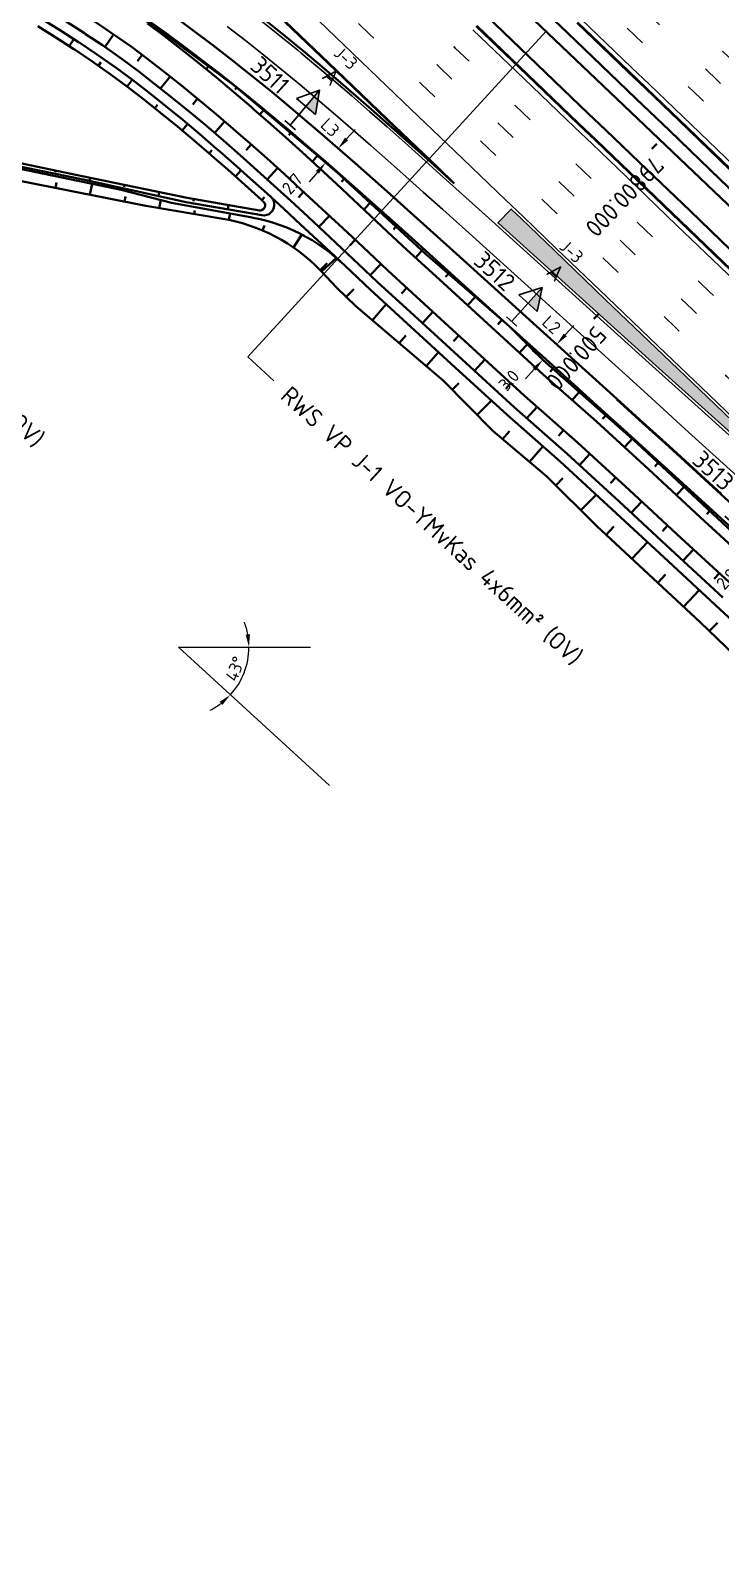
# Model space of a CAD drawing. Header units: metres. Extents: x 134219 to 139080, y 438661 to 444352.
# Drawn here: x 138645.1 to 138743, y 438856.6 to 439072 of the extents above; entities that cross this region are included whole.
import ezdxf
from ezdxf.enums import TextEntityAlignment as Align

# ---------------------------------------------------------------- set-up
doc = ezdxf.new("R2010")
doc.units = ezdxf.units.M
doc.linetypes.add('13strp', pattern=[4, 1, -3])
doc.linetypes.add('39strp', pattern=[12, 3, -9])
doc.layers.get('DEFPOINTS').update_dxf_attribs({"color": 193})
for name, color, linetype, lineweight in [('N-WE-KL-ET-T18', 1, 'Continuous', 18), ('N-WE-KL-ET-T25', 7, 'Continuous', 25), ('N-WE-KL-ET_LS_OV_ARMATUUR-S', 7, 'Continuous', 25), ('N-WE-KL-ET_LS_OV_ARMATUUR-T18', 1, 'Continuous', 25), ('N-WE-KL-ET_LS_OV_KABEL-G', 10, 'KL-LS-OV-N', 35), ('N-WE-KL-ET_LS_OV_KABEL-M', 7, 'Continuous', 18), ('N-WE-KL-ET_LS_OV_KABEL-T25', 7, 'Continuous', 25), ('Utd-geleiderail-nw', 8, 'glm a2ee v014$0$f2m40080', 35), ('Utd-ondergr-nw', 8, '13strp', 35), ('X-XX-AL-VERWIJZING-S', 7, 'Continuous', 18)]:
    doc.layers.add(name, color=color, linetype=linetype, lineweight=lineweight)
doc.layers.add('N-WE-KL-ET_LS_OV_ARMATUUR-T25', color=2, linetype='Continuous')
doc.layers.add('Utd-weg-nw', color=8, linetype='Continuous')
doc.styles.add('alm a2ee v011$0$rtw_iso', font='NLCS-ISO.ttf')
doc.styles.add('ISO18', font='NLCS-ISO.ttf')
doc.styles.add('ISO25', font='NLCS-ISO.ttf')
doc.styles.add('NLCS-ISO', font='NLCS-ISO.ttf')
doc.styles.add('NLCS_18', font='NLCS-ISO.ttf', dxfattribs={"height": 1.8})
doc.styles.add('NLCS_25', font='NLCS-ISO.ttf', dxfattribs={"height": 2.5})
doc.linetypes.add('glm a2ee v014$0$f2m40080', pattern='A,2,-1,[160,RTW.shx,S=0.5,R=0,X=0,Y=0],-1', length=4)
doc.linetypes.add('KL-LS-OV-N', pattern='A,4,-1,[103,NLCS.SHX,S=0.75,R=0,X=0,Y=0],-1,4,-1.5,["0V",Standard,S=1,R=0,X=0,Y=-0.5],-3', length=14.5)
doc.dimstyles.new('NLCS_t18_pijl_Dimension_l3_h1', dxfattribs={"dimtxt": 1.8, "dimasz": 1.8, "dimexe": 2, "dimexo": 2, "dimgap": 0.7, "dimtad": 1, "dimdec": 1, "dimzin": 0, "dimdsep": 46, "dimtxsty": 'NLCS_18', "dimcen": 2.5, "dimdle": 2, "dimclrd": 256, "dimclre": 256, "dimclrt": 256, "dimadec": 1, "dimazin": 0, "dimtfac": 1, "dimtdec": 1, "dimtofl": 0, "dimtmove": 1, "dimatfit": 0, "dimfxl": 0, "dimtolj": 1, "dimtzin": 0, "dimlwd": 18, "dimlwe": 18, "dimarcsym": 0})
doc.dimstyles.new('UTD', dxfattribs={"dimtxt": 1.8, "dimasz": 1.8, "dimexe": 0, "dimexo": 0, "dimgap": 0.5, "dimtad": 1, "dimdec": 1, "dimzin": 1, "dimdsep": 46, "dimtxsty": 'ISO18', "dimcen": 2.5, "dimclrd": 256, "dimclre": 256, "dimclrt": 1, "dimadec": 0, "dimazin": 0, "dimtfac": 1, "dimtdec": 1, "dimtmove": 0, "dimatfit": 3, "dimfxl": 0, "dimlwd": -1, "dimlwe": -1, "dimarcsym": 0})

# ---------------------------------------------------------------- blocks, each defined once
blk = doc.blocks.new('SKL-ET_OV_ARMATUUR_HD_NATRIUM_1x150W-SO (3)')
for points in [[(0, 1), (0, -1)], [(3.49, 0), (0, 0)], [(3.49, -1.76), (6.49, 0), (3.49, 1.76)], [(3.49, 1.76), (3.49, -1.76)], [(3.49, 0), (6.49, 0)]]:
    blk.add_lwpolyline(points)
blk.add_solid([(3.49, 0), (3.49, -1.76), (6.49, 0)])
at = {"layer": 'N-WE-KL-ET-T18', "linetype": 'ByBlock', "style": 'NLCS-ISO'}
blk.add_attdef('GROEPSNUMMER', text='', height=1.8, dxfattribs=at).set_placement((-2, -4), align=Align.RIGHT)
blk.add_attdef('FASE-AANSLUITING', (10, -4), '', height=1.8, dxfattribs=at)
at = {"layer": 'N-WE-KL-ET-T18', "linetype": 'ByBlock', "style": 'NLCS-ISO', "flags": 1}
for tag, p in [('TYPE_ARMATUUR', (7.76, -13.46)), ('TYPE_FABRIKAAT', (7.76, -17.24)), ('VERMOGEN_LAMP', (7.76, -21.02)), ('SPIEGELSTAND', (7.76, -24.81)), ('HOOGTE_LICHTMAST', (7.76, -28.59)), ('UITLEGGERHOEK', (7.76, -32.38)), ('TYPE_LICHTMAST', (7.76, -36.16)), ('BOTSVRIENDELIJK', (7.76, -39.95)), ('POSITIE_LICHTMAST', (7.76, -43.73)), ('KABELAANSLUITING', (7.76, -47.52)), ('VOEDINGSPUNT', (7.76, -51.3))]:
    blk.add_attdef(tag, p, '', height=1.8, dxfattribs=at)
at = {"layer": 'N-WE-KL-ET-T25', "linetype": 'ByBlock', "style": 'NLCS-ISO'}
blk.add_attdef('MASTNUMMER', text='', height=2.5, dxfattribs=at).set_placement((4, 4.31), align=Align.MIDDLE)
at = {"layer": 'N-WE-KL-ET-T25', "linetype": 'ByBlock', "style": 'NLCS-ISO', "flags": 1}
blk.add_attdef('TYPE_SYMBOOL', (7.76, -10.06), '', height=2.5, dxfattribs=at)
blk = doc.blocks.new('*D339')
at = {"layer": 'DEFPOINTS', "color": 0, "transparency": 16777216}
for p in [(138688.76, 439055.22), (138686.99, 439053.21), (138686.99, 439053.21)]:
    blk.add_point(p, dxfattribs=at)
at = {"layer": 'N-WE-KL-ET_LS_OV_KABEL-M', "linetype": 'Continuous', "lineweight": 18, "transparency": 16777216}
for p, q in [((138689.95, 439056.58), (138691.14, 439057.93)), ((138685.8, 439051.85), (138684.62, 439050.5))]:
    blk.add_line(p, q, dxfattribs=at)
at = {"layer": 'N-WE-KL-ET_LS_OV_KABEL-M', "lineweight": 18, "transparency": 16777216}
for p, q in [((138688.76, 439055.22), (138687.26, 439056.54)), ((138686.99, 439053.21), (138688.49, 439051.89))]:
    blk.add_line(p, q, dxfattribs=at)
at = {"layer": 'N-WE-KL-ET_LS_OV_KABEL-M', "transparency": 16777216}
for points in [[(138689.72, 439056.77), (138690.18, 439056.38), (138688.76, 439055.22)], [(138685.58, 439052.05), (138686.03, 439051.66), (138686.99, 439053.21)]]:
    blk.add_solid(points, dxfattribs=at)
at = {"layer": 'N-WE-KL-ET_LS_OV_KABEL-M', "transparency": 16777216, "insert": (138682.24, 439050.22), "char_height": 1.8, "attachment_point": 5, "rotation": 48.7264, "style": 'NLCS_18'}
blk.add_mtext('\\A1;2.7', dxfattribs=at)
blk = doc.blocks.new('*D340')
at = {"layer": 'DEFPOINTS', "color": 0, "transparency": 16777216}
for p in [(138719.73, 439027.46), (138717.74, 439025.25), (138717.74, 439025.25)]:
    blk.add_point(p, dxfattribs=at)
at = {"layer": 'N-WE-KL-ET_LS_OV_KABEL-M', "linetype": 'Continuous', "lineweight": 18, "transparency": 16777216}
for p, q in [((138720.94, 439028.79), (138722.15, 439030.13)), ((138716.53, 439023.92), (138715.32, 439022.58))]:
    blk.add_line(p, q, dxfattribs=at)
at = {"layer": 'N-WE-KL-ET_LS_OV_KABEL-M', "lineweight": 18, "transparency": 16777216}
for p, q in [((138719.73, 439027.46), (138718.25, 439028.8)), ((138717.74, 439025.25), (138716.25, 439026.59))]:
    blk.add_line(p, q, dxfattribs=at)
at = {"layer": 'N-WE-KL-ET_LS_OV_KABEL-M', "transparency": 16777216}
for points in [[(138720.72, 439028.99), (138721.16, 439028.59), (138719.73, 439027.46)], [(138716.3, 439024.12), (138716.75, 439023.72), (138717.74, 439025.25)]]:
    blk.add_solid(points, dxfattribs=at)
at = {"layer": 'N-WE-KL-ET_LS_OV_KABEL-M', "transparency": 16777216, "insert": (138712.95, 439022.35), "char_height": 1.8, "attachment_point": 5, "rotation": 47.8425, "style": 'NLCS_18'}
blk.add_mtext('\\A1;3.0', dxfattribs=at)
blk = doc.blocks.new('*D341')
at = {"layer": 'DEFPOINTS', "color": 0, "transparency": 16777216}
for p in [(138750.63, 438999.23), (138748.69, 438997.12), (138748.69, 438997.12)]:
    blk.add_point(p, dxfattribs=at)
at = {"layer": 'N-WE-KL-ET_LS_OV_KABEL-M', "linetype": 'Continuous', "lineweight": 18, "transparency": 16777216}
for p, q in [((138751.85, 439000.56), (138753.07, 439001.88)), ((138747.47, 438995.79), (138746.25, 438994.46))]:
    blk.add_line(p, q, dxfattribs=at)
at = {"layer": 'N-WE-KL-ET_LS_OV_KABEL-M', "lineweight": 18, "transparency": 16777216}
for p, q in [((138750.63, 438999.23), (138749.16, 439000.59)), ((138748.69, 438997.12), (138747.21, 438998.47))]:
    blk.add_line(p, q, dxfattribs=at)
at = {"layer": 'N-WE-KL-ET_LS_OV_KABEL-M', "transparency": 16777216}
for points in [[(138751.63, 439000.76), (138752.07, 439000.36), (138750.63, 438999.23)], [(138747.25, 438995.99), (138747.69, 438995.59), (138748.69, 438997.12)]]:
    blk.add_solid(points, dxfattribs=at)
at = {"layer": 'N-WE-KL-ET_LS_OV_KABEL-M', "transparency": 16777216, "insert": (138743.82, 438994.19), "char_height": 1.8, "attachment_point": 5, "rotation": 47.4393, "style": 'NLCS_18'}
blk.add_mtext('\\A1;2.9', dxfattribs=at)
blk = doc.blocks.new('*D145')
at = {"transparency": 16777216}
for start, end in [(10.3314, 20.6628), (317.498, 360), (296.8351, 307.1665)]:
    blk.add_arc((138236.94, 439424.21), 10, start, end, dxfattribs=at)
for points in [[(138247.08, 439426.03), (138246.48, 439425.97), (138246.94, 439424.21)], [(138242.78, 439416.46), (138243.18, 439416.02), (138244.31, 439417.45)]]:
    blk.add_solid(points, dxfattribs=at)
at = {"layer": 'DEFPOINTS', "color": 0, "transparency": 16777216}
for p in [(138236.94, 439424.21), (138236.94, 439424.21), (138255.65, 439424.21), (138245.74, 439419.46), (138258.37, 439404.58)]:
    blk.add_point(p, dxfattribs=at)
at = {"color": 1, "transparency": 16777216, "insert": (138244.98, 439421.15), "char_height": 1.8, "attachment_point": 5, "rotation": 69.1565, "style": 'ISO18'}
blk.add_mtext('43°', dxfattribs=at)
blk = doc.blocks.new('A$C54554F2D')
for q in [(138258.37, 439404.58), (138255.65, 439424.21)]:
    blk.add_line((138236.94, 439424.21), q)
dim = blk.add_angular_dim_2l(base=(138245.7417, 439419.4623), line1=((138236.9433, 439424.2066), (138258.3654, 439404.5755)), line2=((138236.9433, 439424.2066), (138255.6511, 439424.2066)), dimstyle='UTD')
dim.commit()
dim.dimension.update_dxf_attribs({"geometry": '*D145', "text_midpoint": (138246.2851, 439420.6499), "dimtype": 130})

msp = doc.modelspace()

# ---------------------------------------------------------------- hatches: boundary and pattern name
at = {"layer": 'Utd-weg-nw', "linetype": 'Continuous'}
msp.add_hatch(color=256, dxfattribs=at).paths.add_polyline_path([(138778.25, 438984.33), (138770.9, 438990.96), (138763.48, 438997.66), (138756.05, 439004.37), (138748.63, 439011.07), (138741.21, 439017.77), (138733.79, 439024.47), (138726.36, 439031.17), (138718.94, 439037.87), (138711.52, 439044.57), (138711.4, 439044.68), (138713.27, 439046.63), (138714.67, 439045.28), (138719.4, 439040.76), (138726.61, 439033.83), (138733.83, 439026.91), (138741.05, 439019.99), (138748.27, 439013.07), (138755.49, 439006.15), (138762.71, 438999.23), (138769.92, 438992.31), (138777.14, 438985.39), (138778.25, 438984.33)])

# ---------------------------------------------------------------- linework, layer by layer
at = {"layer": 'N-WE-KL-ET_LS_OV_KABEL-G', "elevation": 1.17, "flags": 128}
msp.add_lwpolyline([(138088.64, 439676.43), (138088.64, 439676.43), (138097.5, 439666.65), (138107.23, 439656.38), (138139.91, 439624.96), (138141.78, 439623.5), (138425.82, 439351.41), (138520.26, 439261.98), (138566.89, 439216.72), (138613.92, 439171.92), (138660.91, 439126.84), (138707.71, 439081.89), (138754.75, 439037.02), (138768.95, 439023.34), (138801.31, 438992.45), (138850.33, 438944.62), (138896.9, 438900.49), (138941.92, 438857.34)], dxfattribs=at)
at = {"layer": 'N-WE-KL-ET_LS_OV_KABEL-G', "flags": 128}
msp.add_lwpolyline([(138953.36, 438803.71), (138915.36, 438839.38), (138901.13, 438853.03), (138900.09, 438854.5), (138896.25, 438858.69), (138802.58, 438947.64), (138802.58, 438947.61), (138789.54, 438959.74), (138774.47, 438973.56), (138762.68, 438984.16), (138743.95, 439001.5), (138731.19, 439013.41), (138717.8, 439025.19), (138712.97, 439030.05), (138701.15, 439040.29), (138688.62, 439051.81), (138685.03, 439054.89), (138674.01, 439064.17), (138662.45, 439072.76), (138646.48, 439082.7), (138622.68, 439093.99), (138609.71, 439098.88), (138589.61, 439105.01), (138568.64, 439109.11), (138546.16, 439110.41), (138527.35, 439109.58), (138491.99, 439105.17), (138486.14, 439104.84), (138476.69, 439103.93), (138476.83, 439103.72)], dxfattribs=at)
at = {"layer": 'N-WE-KL-ET_LS_OV_KABEL-T25'}
for p, q in [((138675.93, 439025.67), (138718.25, 439071.84)), ((138679.62, 439022.29), (138675.93, 439025.67))]:
    msp.add_line(p, q, dxfattribs=at)
at = {"layer": 'Utd-geleiderail-nw', "linetype": 'Continuous', "flags": 128}
for points in [[(138714.04, 439078.52), (138721.26, 439071.6), (138728.48, 439064.68), (138730.97, 439062.28), (138735.69, 439057.75), (138742.91, 439050.83), (138750.13, 439043.91), (138757.35, 439036.99), (138764.57, 439030.07), (138771.79, 439023.15), (138779, 439016.23), (138786.22, 439009.31), (138793.44, 439002.39), (138800.66, 438995.47), (138807.88, 438988.55), (138814.31, 438982.38), (138815.1, 438981.63), (138822.31, 438974.71), (138824.75, 438972.37), (138829.45, 438967.7), (138836.55, 438960.66), (138837.53, 438959.68)], [(138709.75, 439074.04), (138716.97, 439067.12), (138724.18, 439060.2), (138726.68, 439057.81), (138731.4, 439053.28), (138738.62, 439046.36), (138745.84, 439039.44), (138753.06, 439032.52), (138760.28, 439025.6), (138767.49, 439018.68), (138774.71, 439011.76), (138781.93, 439004.83), (138789.15, 438997.91), (138796.37, 438990.99), (138803.59, 438984.07), (138810.02, 438977.9), (138810.8, 438977.15), (138818.02, 438970.23), (138820.58, 438967.78), (138825.32, 438963.39), (138832.22, 438957)]]:
    msp.add_lwpolyline(points, dxfattribs=at)
at = {"layer": 'Utd-ondergr-nw', "color": 7, "linetype": 'Continuous'}
for p, q in [((138733.89, 439055.88), (138733.2, 439055.16)), ((138725.67, 439031.8), (138725, 439031.05)), ((138725.67, 439031.8), (138725, 439031.05))]:
    msp.add_line(p, q, dxfattribs=at)
at = {"layer": 'Utd-ondergr-nw', "linetype": 'Continuous', "flags": 128}
for points in [[(138528.7, 439075.21), (138559.88, 439068.49), (138591.18, 439062.75), (138627.74, 439055.62), (138657.98, 439049.37), (138665.11, 439047.53), (138675.01, 439045.71), (138676.33, 439045.48), (138676.7, 439045.41), (138677.68, 439045.21), (138678.65, 439044.97), (138679.61, 439044.68), (138680.55, 439044.36), (138681.49, 439044.01), (138682.4, 439043.61), (138683.31, 439043.18), (138684.19, 439042.71), (138685.06, 439042.21), (138685.9, 439041.67), (138686.72, 439041.1), (138687.52, 439040.5), (138688.29, 439039.87), (138689.04, 439039.21), (138689.21, 439039.05)], [(138528.13, 439073.79), (138559.66, 439067.19), (138590.62, 439061.07), (138627.38, 439053.83), (138661.5, 439047.08), (138672.43, 439045.25), (138673.26, 439045.09), (138674.24, 439044.87), (138675.2, 439044.61), (138676.16, 439044.31), (138677.1, 439043.97), (138678.03, 439043.6), (138678.94, 439043.19), (138679.83, 439042.74), (138680.71, 439042.26), (138681.57, 439041.74), (138682.4, 439041.19), (138683.21, 439040.61), (138684, 439040), (138684.76, 439039.35), (138685.5, 439038.67), (138686.21, 439037.97), (138686.4, 439037.77)], [(138646.79, 439073.57), (138649.39, 439071.96), (138651.95, 439070.3), (138652.13, 439070.19), (138654.49, 439068.61), (138657.29, 439066.66), (138659.6, 439064.93), (138661.9, 439063.16), (138664.32, 439061.23), (138666.73, 439059.26), (138669.13, 439057.24), (138671.52, 439055.19), (138671.97, 439054.81), (138673.91, 439053.1), (138676.29, 439050.98), (138678.67, 439048.83), (138681.05, 439046.66), (138683.43, 439044.46), (138685.82, 439042.23), (138688.22, 439039.98), (138690.62, 439037.72), (138693.32, 439035.17), (138697.95, 439030.94), (138705.33, 439024.19), (138712.71, 439017.44), (138720.21, 439010.82), (138727.56, 439004.05), (138734.91, 438997.26), (138742.25, 438990.47), (138749.58, 438983.66)], [(138650.19, 439073.23), (138652.78, 439071.56), (138652.95, 439071.44), (138655.34, 439069.85), (138658.16, 439067.88), (138660.48, 439066.14), (138662.79, 439064.36), (138665.24, 439062.42), (138667.66, 439060.43), (138670.08, 439058.41), (138672.48, 439056.35), (138672.92, 439055.96), (138674.88, 439054.25), (138677.27, 439052.12), (138679.65, 439049.97), (138682.04, 439047.78), (138684.43, 439045.58), (138686.82, 439043.35), (138689.22, 439041.1), (138691.62, 439038.83), (138694.32, 439036.29), (138698.96, 439032.05), (138706.34, 439025.3), (138713.71, 439018.55), (138721.21, 439011.93), (138728.57, 439005.16), (138735.92, 438998.38), (138743.26, 438991.58)], [(138654.15, 439073.26), (138656.56, 439071.64), (138659.41, 439069.66), (138661.76, 439067.9), (138664.1, 439066.09), (138666.56, 439064.14), (138669.01, 439062.14), (138671.44, 439060.1), (138673.86, 439058.02), (138674.31, 439057.64), (138676.28, 439055.92), (138678.68, 439053.78), (138681.08, 439051.61), (138683.48, 439049.42), (138685.87, 439047.2), (138688.27, 439044.97), (138690.67, 439042.72), (138693.08, 439040.45), (138695.78, 439037.9), (138700.41, 439033.66), (138707.79, 439026.91), (138715.17, 439020.16), (138722.67, 439013.54), (138730.03, 439006.77), (138737.38, 438999.99), (138744.71, 438993.2)], [(138661.72, 439072.93), (138664.12, 439071.13), (138666.5, 439069.3), (138669, 439067.31), (138671.49, 439065.28), (138673.96, 439063.21), (138676.41, 439061.11), (138676.86, 439060.72), (138678.85, 439058.98), (138681.28, 439056.82), (138683.7, 439054.63), (138686.11, 439052.42), (138688.53, 439050.2), (138690.93, 439047.95), (138693.34, 439045.69), (138695.76, 439043.42), (138698.46, 439040.87), (138703.09, 439036.63), (138710.47, 439029.88), (138717.85, 439023.13), (138725.35, 439016.51), (138732.71, 439009.74), (138740.06, 439002.96), (138747.4, 438996.17)], [(138661.96, 439073.26), (138664.41, 439071.52), (138666.83, 439069.74), (138669.4, 439067.81), (138671.94, 439065.84), (138674.47, 439063.84), (138676.98, 439061.8), (138677.45, 439061.42), (138679.48, 439059.73), (138681.98, 439057.63), (138684.46, 439055.51), (138686.94, 439053.36), (138689.41, 439051.2), (138691.89, 439049.02), (138694.36, 439046.82), (138696.83, 439044.61), (138699.6, 439042.13), (138704.26, 439037.92), (138711.68, 439031.22), (138719.11, 439024.52), (138726.5, 439017.81), (138729.72, 439014.89), (138733.89, 439011.09), (138741.28, 439004.36), (138748.65, 438997.62)], [(138665.94, 439073.63), (138668.39, 439071.82), (138670.98, 439069.87), (138673.55, 439067.88), (138676.1, 439065.86), (138678.64, 439063.8), (138679.11, 439063.42), (138681.16, 439061.72), (138683.67, 439059.61), (138686.17, 439057.47), (138688.66, 439055.32), (138691.14, 439053.14), (138693.62, 439050.95), (138696.1, 439048.75), (138698.57, 439046.54), (138701.34, 439044.06), (138706, 439039.85), (138713.43, 439033.15), (138720.85, 439026.45), (138728.24, 439019.74), (138731.46, 439016.81), (138735.64, 439013.01), (138743.03, 439006.28)], [(138678.11, 439073.65), (138680.72, 439071.56), (138683.3, 439069.45), (138683.78, 439069.06), (138685.86, 439067.31), (138688.41, 439065.15), (138690.94, 439062.97), (138693.45, 439060.78), (138695.95, 439058.57), (138698.44, 439056.35), (138700.93, 439054.13), (138703.4, 439051.9), (138705.21, 439050.27)], [(138681.21, 439073.18), (138688.43, 439066.26), (138695.65, 439059.34), (138702.87, 439052.42), (138703.5, 439051.82)], [(138681.26, 439073.23), (138688.48, 439066.31), (138695.7, 439059.39), (138702.92, 439052.47), (138705.21, 439050.27)], [(138722.63, 439073.03), (138729.85, 439066.1), (138732.34, 439063.71), (138737.06, 439059.18), (138744.28, 439052.26)], [(138722.68, 439073.08), (138729.89, 439066.16), (138732.39, 439063.76), (138737.11, 439059.23), (138744.33, 439052.31)], [(138546.02, 439072.01), (138560.9, 439068.78), (138576.56, 439066.01), (138607.33, 439060.09), (138652.6, 439050.81), (138667.21, 439047.61), (138677.94, 439045.76), (138677.94, 439045.76), (138678.29, 439045.74), (138678.63, 439045.8), (138678.95, 439045.93), (138679.22, 439046.14), (138679.45, 439046.4), (138679.61, 439046.71), (138679.69, 439047.04), (138679.69, 439047.39), (138679.62, 439047.73), (138679.47, 439048.04), (138679.25, 439048.31), (138679.21, 439048.34)], [(138546.13, 439072.53), (138561, 439069.28), (138576.67, 439066.62), (138607.45, 439060.74), (138652.69, 439051.25), (138667.33, 439048.24), (138677.61, 439046.45), (138677.77, 439046.45), (138678, 439046.51), (138678.2, 439046.65), (138678.33, 439046.84), (138678.4, 439047.06), (138678.39, 439047.3), (138678.3, 439047.52), (138678.18, 439047.66)], [(138646.17, 439072.55), (138648.74, 439070.95), (138651.29, 439069.3), (138651.47, 439069.19), (138653.82, 439067.61), (138656.6, 439065.68), (138658.89, 439063.96), (138661.18, 439062.2), (138663.59, 439060.28), (138665.99, 439058.32), (138668.38, 439056.31), (138670.76, 439054.27), (138671.2, 439053.89), (138673.14, 439052.19), (138675.51, 439050.07), (138677.89, 439047.93), (138678.18, 439047.66)], [(138651.29, 439070.74), (138650.63, 439069.73)], [(138655.69, 439069.6), (138656.92, 439071.39)], [(138708.33, 439072.56), (138715.55, 439065.64), (138722.77, 439058.72), (138725.26, 439056.33), (138729.98, 439051.8), (138737.2, 439044.88), (138744.42, 439037.96), (138751.64, 439031.04), (138758.86, 439024.12), (138766.08, 439017.2), (138773.29, 439010.28), (138780.51, 439003.35), (138787.73, 438996.43), (138794.95, 438989.51), (138802.07, 438982.68)], [(138708.38, 439072.61), (138715.6, 439065.69), (138722.81, 439058.77), (138725.31, 439056.38), (138730.03, 439051.85), (138737.25, 439044.93), (138744.47, 439038.01), (138751.69, 439031.09), (138758.91, 439024.17), (138766.12, 439017.25), (138773.34, 439010.33), (138780.56, 439003.41), (138787.78, 438996.48), (138795, 438989.56), (138802.12, 438982.73)], [(138666.31, 439069.79), (138666.47, 439070.01)], [(138655.12, 439067.44), (138654.78, 439066.94)], [(138660.33, 439067.61), (138660.98, 439068.48)], [(138670.05, 439066.46), (138670.46, 439066.99)], [(138659.55, 439064.96), (138658.83, 439064.01)], [(138663.59, 439063.72), (138664.94, 439065.43)], [(138668.14, 439061.45), (138668.83, 439062.29)], [(138674.14, 439063.59), (138674.39, 439063.9)], [(138663.14, 439061.4), (138662.77, 439060.93)], [(138677.66, 439060.02), (138678.26, 439060.74)], [(138667.41, 439058.69), (138666.64, 439057.77)], [(138671.24, 439057.41), (138672.65, 439059.06)], [(138675.71, 439054.97), (138676.43, 439055.78)], [(138681.75, 439057.12), (138682.1, 439057.53)], [(138670.85, 439054.99), (138670.45, 439054.53)], [(138685.1, 439053.36), (138685.89, 439054.27)], [(138648.65, 439051.85), (138648.7, 439052.08)], [(138675.01, 439052.13), (138674.21, 439051.23)], [(138678.69, 439050.84), (138680.15, 439052.45)], [(138648.83, 439050.42), (138648.68, 439049.61)], [(138653.5, 439050.61), (138653.6, 439051.06)], [(138653.88, 439050.22), (138653.58, 439048.64)], [(138658.44, 439049.8), (138658.49, 439050.06)], [(138689.21, 439050.48), (138689.66, 439050.98)], [(138658.62, 439048.42), (138658.49, 439047.67)], [(138663.28, 439048.47), (138663.39, 439049.05)], [(138663.6, 439047.92), (138663.4, 439046.76)], [(138668.23, 439047.76), (138668.3, 439048.08)], [(138673.11, 439046.59), (138673.21, 439047.22)], [(138678.33, 439048.33), (138677.93, 439047.89)], [(138683.11, 439048.28), (138683.84, 439049.08)], [(138692.42, 439046.56), (138693.4, 439047.67)], [(138668.42, 439046.42), (138668.33, 439045.93)], [(138673.43, 439046), (138673.26, 439045.09)], [(138686.03, 439044.09), (138687.51, 439045.68)], [(138678.3, 439044.29), (138678.03, 439043.6)], [(138683.6, 439043.02), (138682.4, 439041.19)], [(138696.59, 439043.74), (138697.13, 439044.34)], [(138690.41, 439041.47), (138691.16, 439042.26)], [(138699.71, 439039.73), (138700.85, 439041)], [(138687.2, 439038.96), (138686.21, 439037.97)], [(138688.52, 439039.7), (138686.4, 439037.77)], [(138693.31, 439037.25), (138694.8, 439038.83)], [(138686.4, 439037.77), (138688.58, 439035.46), (138691.25, 439032.88), (138696.02, 439028.8), (138703.64, 439022.31), (138710.67, 439015.18), (138718.32, 439008.73), (138725.4, 439001.65), (138732.73, 438994.85), (138740.07, 438988.05), (138747.27, 438981.11), (138754.88, 438974.61), (138762.49, 438968.11), (138769.65, 438961.13), (138776.29, 438954.8)], [(138703.98, 439037), (138704.56, 439037.65)], [(138690.96, 439035.29), (138689.89, 439034.19)], [(138697.74, 439034.64), (138698.47, 439035.44)], [(138707.08, 439032.98), (138708.27, 439034.3)], [(138695.56, 439033.13), (138693.62, 439030.86)], [(138700.69, 439030.46), (138702.16, 439032.06)], [(138711.38, 439030.28), (138711.99, 439030.95)], [(138698.33, 439028.69), (138697.42, 439027.61)], [(138705.12, 439027.89), (138705.85, 439028.69)], [(138714.46, 439026.23), (138715.7, 439027.6)], [(138702.96, 439026.36), (138701.22, 439024.37)], [(138708.07, 439023.71), (138709.54, 439025.31)], [(138718.78, 439023.56), (138719.41, 439024.25)], [(138705.84, 439021.94), (138704.92, 439021.01)], [(138712.5, 439021.14), (138713.23, 439021.94)], [(138710.47, 439019.49), (138708.43, 439017.45)], [(138721.9, 439019.56), (138723.11, 439020.89)], [(138728.2, 439019.68), (138731.42, 439016.76), (138735.6, 439012.96), (138742.98, 439006.23), (138750.36, 438999.48), (138757.72, 438992.73), (138765.07, 438985.95), (138772.4, 438979.17), (138779.73, 438972.37), (138786.34, 438966.21), (138786.43, 438966.12), (138786.47, 438966.09)], [(138715.5, 439016.97), (138716.95, 439018.6)], [(138726.23, 439016.88), (138726.81, 439017.53)], [(138713.04, 439015.14), (138712.05, 439014.01)], [(138719.97, 439014.47), (138720.69, 439015.29)], [(138717.75, 439012.99), (138715.88, 439010.79)], [(138729.32, 439012.85), (138730.51, 439014.16)], [(138722.94, 439010.33), (138724.41, 439011.94)], [(138733.61, 439010.14), (138734.21, 439010.8)], [(138720.6, 439008.5), (138719.6, 439007.46)], [(138727.35, 439007.76), (138728.09, 439008.56)], [(138725.32, 439006.11), (138723.13, 439003.92)], [(138736.68, 439006.08), (138737.91, 439007.43)], [(138730.29, 439003.57), (138731.77, 439005.17)], [(138740.98, 439003.38), (138741.6, 439004.06)], [(138734.7, 439000.98), (138735.44, 439001.78)], [(138727.83, 439001.61), (138726.72, 439000.43)], [(138732.58, 438999.42), (138730.38, 438997.03)], [(138737.64, 438996.79), (138739.11, 438998.38)], [(138735.15, 438994.83), (138734.05, 438993.63)], [(138742.04, 438994.19), (138742.78, 438994.99)], [(138739.93, 438992.62), (138737.71, 438990.23)], [(138742.5, 438987.99), (138741.36, 438986.81)]]:
    msp.add_lwpolyline(points, dxfattribs=at)
at = {"layer": 'Utd-weg-nw', "linetype": '39strp', "flags": 128}
for points in [[(138384.64, 439376.95), (138387.75, 439373.97), (138394.97, 439367.05), (138402.18, 439360.13), (138409.4, 439353.21), (138416.62, 439346.29), (138423.84, 439339.37), (138431.06, 439332.44), (138438.28, 439325.52), (138445.49, 439318.6), (138452.71, 439311.68), (138459.93, 439304.76), (138467.15, 439297.84), (138474.37, 439290.92), (138481.59, 439284), (138488.8, 439277.08), (138496.02, 439270.16), (138503.24, 439263.24), (138510.46, 439256.32), (138517.68, 439249.4), (138524.9, 439242.48), (138532.11, 439235.55), (138539.33, 439228.63), (138546.55, 439221.71), (138553.77, 439214.79), (138560.99, 439207.87), (138568.21, 439200.95), (138575.42, 439194.03), (138582.64, 439187.11), (138589.86, 439180.19), (138597.08, 439173.27), (138604.3, 439166.35), (138611.52, 439159.43), (138618.73, 439152.51), (138625.95, 439145.59), (138633.17, 439138.66), (138640.39, 439131.74), (138647.61, 439124.82), (138654.83, 439117.9), (138662.04, 439110.98), (138669.26, 439104.06), (138676.48, 439097.14), (138683.7, 439090.22), (138690.92, 439083.3), (138698.14, 439076.38), (138705.35, 439069.46), (138712.57, 439062.54), (138719.79, 439055.62), (138722.29, 439053.22), (138727.01, 439048.7), (138734.23, 439041.77), (138741.44, 439034.85), (138748.66, 439027.93), (138755.88, 439021.01), (138763.1, 439014.09), (138770.32, 439007.17), (138777.54, 439000.25), (138784.75, 438993.33), (138791.97, 438986.41), (138799.1, 438979.58)], [(138382.22, 439374.42), (138385.33, 439371.44), (138392.54, 439364.52), (138399.76, 439357.6), (138406.98, 439350.68), (138414.2, 439343.76), (138421.42, 439336.84), (138428.64, 439329.92), (138435.85, 439323), (138443.07, 439316.08), (138450.29, 439309.16), (138457.51, 439302.24), (138464.73, 439295.31), (138471.95, 439288.39), (138479.16, 439281.47), (138486.38, 439274.55), (138493.6, 439267.63), (138500.82, 439260.71), (138508.04, 439253.79), (138515.26, 439246.87), (138522.47, 439239.95), (138529.69, 439233.03), (138536.91, 439226.11), (138544.13, 439219.19), (138551.35, 439212.27), (138558.57, 439205.35), (138565.78, 439198.42), (138573, 439191.5), (138580.22, 439184.58), (138587.44, 439177.66), (138594.66, 439170.74), (138601.87, 439163.82), (138609.09, 439156.9), (138616.31, 439149.98), (138623.53, 439143.06), (138630.75, 439136.14), (138637.97, 439129.22), (138645.18, 439122.3), (138652.4, 439115.38), (138659.62, 439108.46), (138666.84, 439101.53), (138674.06, 439094.61), (138681.28, 439087.69), (138688.49, 439080.77), (138695.71, 439073.85), (138702.93, 439066.93), (138710.15, 439060.01), (138717.37, 439053.09), (138719.87, 439050.7), (138724.59, 439046.17), (138731.8, 439039.25), (138739.02, 439032.33), (138746.24, 439025.41), (138753.46, 439018.49), (138760.68, 439011.57), (138767.9, 439004.65), (138775.11, 438997.72), (138782.33, 438990.8), (138789.55, 438983.88), (138796.68, 438977.05)], [(138379.79, 439371.9), (138382.9, 439368.92), (138390.12, 439362), (138397.34, 439355.07), (138404.56, 439348.15), (138411.78, 439341.23), (138419, 439334.31), (138426.21, 439327.39), (138433.43, 439320.47), (138440.65, 439313.55), (138447.87, 439306.63), (138455.09, 439299.71), (138462.3, 439292.79), (138469.52, 439285.87), (138476.74, 439278.95), (138483.96, 439272.03), (138491.18, 439265.11), (138498.4, 439258.18), (138505.61, 439251.26), (138512.83, 439244.34), (138520.05, 439237.42), (138527.27, 439230.5), (138534.49, 439223.58), (138541.71, 439216.66), (138548.92, 439209.74), (138556.14, 439202.82), (138563.36, 439195.9), (138570.58, 439188.98), (138577.8, 439182.06), (138585.02, 439175.14), (138592.23, 439168.22), (138599.45, 439161.29), (138606.67, 439154.37), (138613.89, 439147.45), (138621.11, 439140.53), (138628.33, 439133.61), (138635.54, 439126.69), (138642.76, 439119.77), (138649.98, 439112.85), (138657.2, 439105.93), (138664.42, 439099.01), (138671.64, 439092.09), (138678.85, 439085.17), (138686.07, 439078.25), (138693.29, 439071.33), (138700.51, 439064.4), (138707.73, 439057.48), (138714.95, 439050.56), (138717.44, 439048.17), (138722.16, 439043.64), (138729.38, 439036.72), (138736.6, 439029.8), (138743.82, 439022.88), (138751.04, 439015.96), (138758.26, 439009.04), (138765.47, 439002.12), (138772.69, 438995.2), (138779.91, 438988.28), (138787.13, 438981.36), (138794.25, 438974.53)], [(138708.57, 439102.26), (138708.84, 439101.99), (138716.06, 439095.07), (138723.28, 439088.15), (138730.5, 439081.23), (138737.71, 439074.31), (138740.21, 439071.92), (138744.93, 439067.39), (138752.15, 439060.47), (138759.37, 439053.55), (138766.59, 439046.63), (138773.81, 439039.71), (138781.02, 439032.79), (138788.24, 439025.87), (138795.46, 439018.95), (138802.68, 439012.03), (138809.9, 439005.1), (138817.12, 438998.18), (138823.55, 438992.01), (138824.33, 438991.26), (138831.55, 438984.34), (138838.77, 438977.42), (138845.99, 438970.5), (138853.21, 438963.58), (138860.43, 438956.66), (138867.64, 438949.74), (138874.86, 438942.82), (138882.08, 438935.9), (138889.3, 438928.98)], [(138706.15, 439099.73), (138706.42, 439099.47), (138713.64, 439092.55), (138720.86, 439085.63), (138728.07, 439078.71), (138735.29, 439071.79), (138737.79, 439069.39), (138742.51, 439064.86), (138749.73, 439057.94), (138756.95, 439051.02), (138764.17, 439044.1), (138771.38, 439037.18), (138778.6, 439030.26), (138785.82, 439023.34), (138793.04, 439016.42), (138800.26, 439009.5), (138807.48, 439002.58), (138814.69, 438995.66), (138821.13, 438989.49), (138821.91, 438988.74), (138829.13, 438981.82), (138836.35, 438974.9), (138843.57, 438967.97), (138850.79, 438961.05), (138858, 438954.13), (138865.22, 438947.21), (138872.44, 438940.29), (138879.66, 438933.37), (138886.88, 438926.45)], [(138703.72, 439097.2), (138704, 439096.94), (138711.22, 439090.02), (138718.43, 439083.1), (138725.65, 439076.18), (138732.87, 439069.26), (138735.37, 439066.86), (138740.09, 439062.34), (138747.31, 439055.42), (138754.53, 439048.5), (138761.74, 439041.58), (138768.96, 439034.66), (138776.18, 439027.73), (138783.4, 439020.81), (138790.62, 439013.89), (138797.83, 439006.97), (138805.05, 439000.05), (138812.27, 438993.13), (138818.71, 438986.96), (138819.49, 438986.21), (138826.71, 438979.29), (138833.93, 438972.37), (138841.14, 438965.45), (138848.36, 438958.53), (138855.58, 438951.61), (138862.8, 438944.69), (138870.02, 438937.77), (138877.24, 438930.84), (138884.45, 438923.92)]]:
    msp.add_lwpolyline(points, dxfattribs=at)
at = {"layer": 'Utd-weg-nw', "linetype": 'Continuous', "flags": 128}
for points in [[(138683.58, 439075.65), (138690.8, 439068.73), (138698.02, 439061.81), (138705.24, 439054.89), (138712.45, 439047.96), (138714.95, 439045.57), (138719.67, 439041.04), (138726.89, 439034.12), (138734.11, 439027.2), (138741.33, 439020.28), (138748.55, 439013.36), (138755.76, 439006.44), (138762.98, 438999.52), (138770.2, 438992.6), (138777.42, 438985.68), (138784.64, 438978.76), (138791.76, 438971.93)], [(138677.86, 439073.33), (138680.46, 439071.25), (138683.05, 439069.14), (138683.52, 439068.75), (138685.61, 439067), (138688.15, 439064.85), (138690.67, 439062.67), (138693.19, 439060.48), (138695.69, 439058.27), (138698.18, 439056.06), (138700.66, 439053.83), (138703.14, 439051.6), (138705.9, 439049.11), (138710.56, 439044.9), (138717.98, 439038.2), (138725.4, 439031.5), (138732.83, 439024.8), (138740.25, 439018.1), (138747.67, 439011.39)], [(138723.16, 439073.58), (138730.38, 439066.66), (138732.88, 439064.27), (138737.6, 439059.74), (138744.82, 439052.82)], [(138673.03, 439072.53), (138675.63, 439070.51), (138678.21, 439068.46), (138680.77, 439066.39), (138681.24, 439066), (138683.32, 439064.28), (138685.84, 439062.15), (138688.36, 439060), (138690.87, 439057.84), (138693.36, 439055.65), (138695.85, 439053.45), (138698.33, 439051.24), (138700.82, 439049.03), (138703.59, 439046.55), (138708.25, 439042.34), (138715.67, 439035.64), (138723.09, 439028.94), (138730.5, 439022.22), (138733.71, 439019.29), (138737.9, 439015.49), (138745.29, 439008.76)], [(138707.84, 439072.06), (138715.06, 439065.14), (138722.28, 439058.21), (138724.78, 439055.82), (138729.5, 439051.29), (138736.72, 439044.37), (138743.94, 439037.45), (138751.15, 439030.53), (138758.37, 439023.61), (138765.59, 439016.69), (138772.81, 439009.77), (138780.03, 439002.85), (138787.25, 438995.93), (138794.46, 438989.01), (138801.59, 438982.18)]]:
    msp.add_lwpolyline(points, dxfattribs=at)
msp.add_lwpolyline([(138778.25, 438984.33), (138770.9, 438990.96), (138763.48, 438997.66), (138756.05, 439004.37), (138748.63, 439011.07), (138741.21, 439017.77), (138733.79, 439024.47), (138726.36, 439031.17), (138718.94, 439037.87), (138711.52, 439044.57), (138711.4, 439044.68), (138713.27, 439046.63), (138714.67, 439045.28), (138719.4, 439040.76), (138726.61, 439033.83), (138733.83, 439026.91), (138741.05, 439019.99), (138748.27, 439013.07), (138755.49, 439006.15), (138762.71, 438999.23), (138769.92, 438992.31), (138777.14, 438985.39), (138778.25, 438984.33)], close=True, dxfattribs=at)

# ---------------------------------------------------------------- block references
at = {"layer": 'N-WE-KL-ET_LS_OV_ARMATUUR-S'}
ref = msp.add_blockref('SKL-ET_OV_ARMATUUR_HD_NATRIUM_1x150W-SO (3)', (138681.94, 439058.52, 1.1), dxfattribs=dict(at, rotation=49.91763673879432))
ref.add_attrib('MASTNUMMER', '3511', (138676.11, 439066.66, 1.1), dxfattribs={"layer": 'N-WE-KL-ET_LS_OV_ARMATUUR-T25', "height": 2.5, "rotation": 317.498, "style": 'ISO25'})
ref.add_attrib('TYPE_SYMBOOL', 'A', (138686.3, 439065.27, 1.1), dxfattribs={"layer": 'N-WE-KL-ET_LS_OV_ARMATUUR-T25', "height": 2.25, "rotation": 317.498, "style": 'ISO25'})
ref.add_attrib('FASE-AANSLUITING_1', 'L3', (138686.11, 439058.36, 1.1), dxfattribs={"layer": 'N-WE-KL-ET_LS_OV_ARMATUUR-T18', "height": 1.8, "rotation": 317.498, "style": 'ISO18'})
ref.add_attrib('GROEPSNUMMER', 'J-3', (138687.97, 439068.55, 1.1), dxfattribs={"layer": 'N-WE-KL-ET_LS_OV_ARMATUUR-T18', "height": 1.8, "rotation": 317.498, "style": 'ISO18'})
ref = msp.add_blockref('SKL-ET_OV_ARMATUUR_HD_NATRIUM_1x150W-SO (3)', (138713.33, 439030.69, 1.31), dxfattribs=dict(at, rotation=47.92388393898131))
ref.add_attrib('MASTNUMMER', '3512', (138707.78, 439039.02, 1.31), dxfattribs={"layer": 'N-WE-KL-ET_LS_OV_ARMATUUR-T25', "height": 2.5, "rotation": 317.498, "style": 'ISO25'})
ref.add_attrib('TYPE_SYMBOOL', 'A', (138718.11, 439037.5, 1.31), dxfattribs={"layer": 'N-WE-KL-ET_LS_OV_ARMATUUR-T25', "height": 2.25, "rotation": 317.498, "style": 'ISO25'})
ref.add_attrib('FASE-AANSLUITING_1', 'L2', (138717.49, 439030.38, 1.31), dxfattribs={"layer": 'N-WE-KL-ET_LS_OV_ARMATUUR-T18', "height": 1.8, "rotation": 317.498, "style": 'ISO18'})
ref.add_attrib('GROEPSNUMMER', 'J-3', (138719.95, 439041.12, 1.31), dxfattribs={"layer": 'N-WE-KL-ET_LS_OV_ARMATUUR-T18', "height": 1.8, "rotation": 317.498, "style": 'ISO18'})
ref = msp.add_blockref('SKL-ET_OV_ARMATUUR_HD_NATRIUM_1x150W-SO (3)', (138744.31, 439002.42, 1.41), dxfattribs=dict(at, rotation=47.92388393898138))
ref.add_attrib('MASTNUMMER', '3513', (138738.76, 439010.75, 1.41), dxfattribs={"layer": 'N-WE-KL-ET_LS_OV_ARMATUUR-T25', "height": 2.5, "rotation": 317.498, "style": 'ISO25'})
ref.add_attrib('TYPE_SYMBOOL', 'A', (138748.92, 439009.04, 1.41), dxfattribs={"layer": 'N-WE-KL-ET_LS_OV_ARMATUUR-T25', "height": 2.25, "rotation": 317.498, "style": 'ISO25'})
ref.add_attrib('FASE-AANSLUITING_1', 'L1', (138748.47, 439002.11, 1.41), dxfattribs={"layer": 'N-WE-KL-ET_LS_OV_ARMATUUR-T18', "height": 1.8, "rotation": 317.498, "style": 'ISO18'})
ref.add_attrib('GROEPSNUMMER', 'J-3', (138750.78, 439012.63, 1.41), dxfattribs={"layer": 'N-WE-KL-ET_LS_OV_ARMATUUR-T18', "height": 1.8, "rotation": 317.498, "style": 'ISO18'})
at = {"layer": 'X-XX-AL-VERWIJZING-S'}
msp.add_blockref('A$C54554F2D', (429.17, -439.69), dxfattribs=at)

# ---------------------------------------------------------------- texts
at = {"layer": 'N-WE-KL-ET_LS_OV_KABEL-T25', "style": 'NLCS_25'}
for s, p in [('RWS VP J-3 VG-YMvKas 4x10mm² (OV)', (138603.83, 439052.75)), ('RWS VP J-1 VO-YMvKas 4x6mm² (OV)', (138681.25, 439020.8))]:
    msp.add_text(s, height=2.5, rotation=317.498, dxfattribs=at).set_placement(p, align=Align.MIDDLE_LEFT)
at = {"layer": 'Utd-ondergr-nw', "color": 7, "style": 'alm a2ee v011$0$rtw_iso'}
for s, rotation, p in [('79800.000', 226.2055, (138733.31, 439054.36)), ('500.000', 227.9238, (138725.13, 439030.26))]:
    msp.add_text(s, height=2.5, rotation=rotation, dxfattribs=at).set_placement(p)

# ---------------------------------------------------------------- dimensions: what is measured, and where the dimension line sits
at = {"layer": 'N-WE-KL-ET_LS_OV_KABEL-M'}
for base, p1, p2, angle, picture, middle in [((138686.99, 439053.21), (138688.76, 439055.22), (138686.99, 439053.21), 228.7264, '*D339', (138683.44, 439049.16)), ((138717.74, 439025.25), (138719.73, 439027.46), (138717.74, 439025.25), 227.8425, '*D340', (138714.14, 439021.28)), ((138748.69, 438997.12), (138750.63, 438999.23), (138748.69, 438997.12), 227.4393, '*D341', (138745, 438993.1))]:
    dim = msp.add_linear_dim(base=base, p1=p1, p2=p2, angle=angle, dimstyle='NLCS_t18_pijl_Dimension_l3_h1', dxfattribs=at)
    dim.commit()
    dim.dimension.update_dxf_attribs({"geometry": picture, "text_midpoint": middle, "dimtype": 161})

doc.saveas('drawing.dxf')
